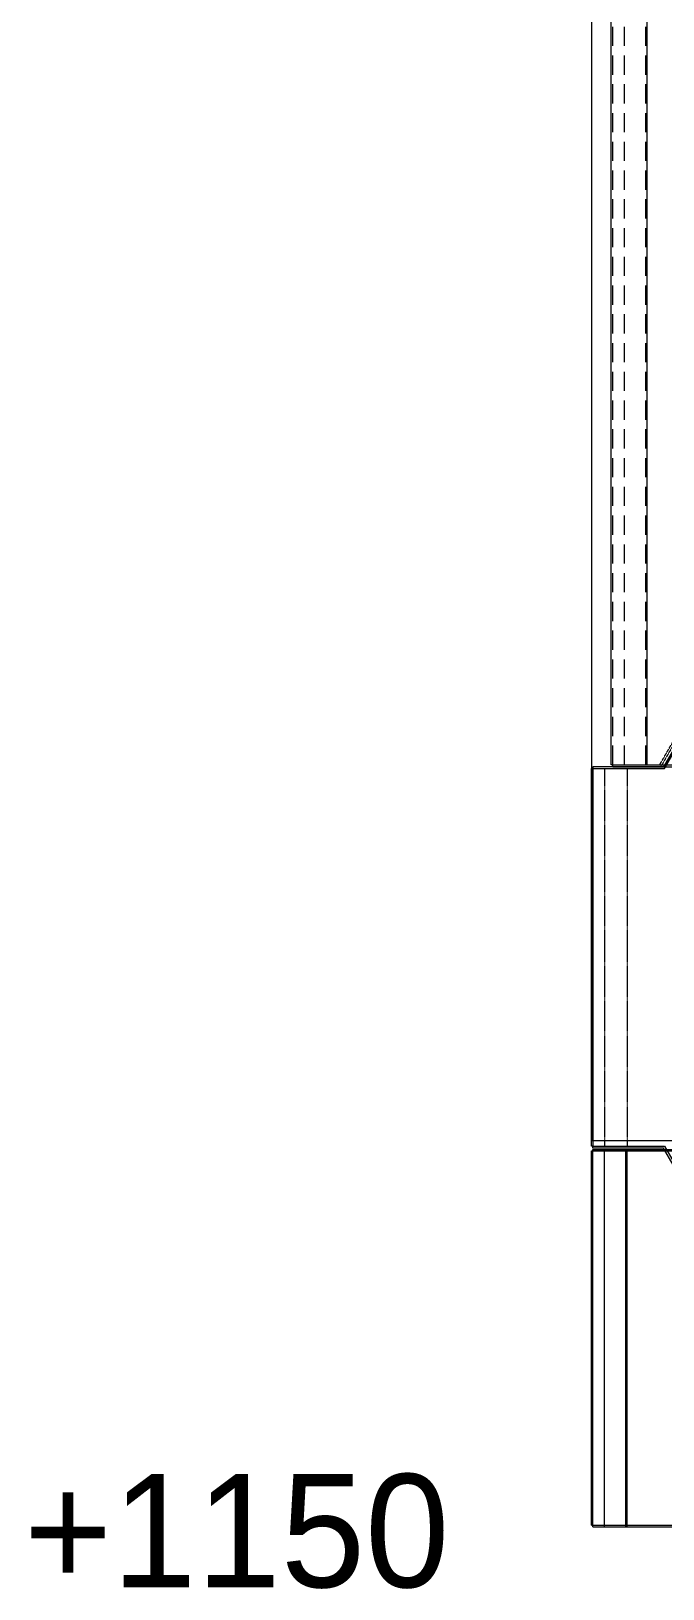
# Model space of a CAD drawing. Extents: x -3873 to 164127, y 7129 to 96529.
# Drawn here: x 41863 to 42699, y 55817 to 57881 of the extents above; entities that cross this region are included whole.
import ezdxf

# ---------------------------------------------------------------- set-up
doc = ezdxf.new("R2010")
doc.units = 0
doc.linetypes.add('DASHED', pattern=[0.2068, 0.1655, -0.0413])
doc.linetypes.add('DASHEDX2', pattern=[38.1, 25.4, -12.7])
doc.layers.add('KROMEKA', color=1, linetype='CONTINUOUS')
doc.layers.add('LAYOUT Kromeka', color=1, linetype='CONTINUOUS', lineweight=5)
doc.layers.add('TRACKLENGTH', color=4, linetype='CONTINUOUS', plot=False)
doc.styles.add('SYSTEMATE', font='ps.ttf')

# ---------------------------------------------------------------- blocks, each defined once
blk = doc.blocks.new('AD25-600 CRATE WASHER')
at = {"layer": 'LAYOUT Kromeka'}
for p, q in [((1309.1, 7142.9), (222, 7142.9)), ((1263.6, 7142.9), (1263.6, 6644.9)), ((1265.6, 7142.9), (1265.6, 6644.9)), ((1293.6, 7142.9), (1293.6, 6644.9)), ((1309.1, 7142.9), (1309.1, 6644.9)), ((1311.1, 7140.9), (220, 7140.9)), ((1311.1, 7140.9), (1311.1, 6644.9)), ((1311.1, 6644.9), (220, 6644.9)), ((1286.1, 6644.9), (1286.1, 6642.9)), ((1290.6, 6644.9), (1290.6, 6642.9)), ((1295.1, 6644.9), (1295.1, 6642.9)), ((1282.7, 6135.8), (251, 6135.8)), ((1282.7, 6133.3), (251, 6133.3)), ((1237.1, 6133.3), (1237.1, 643.8)), ((1282.7, 6133.3), (1284.7, 6133.3)), ((1284.7, 6133.3), (1284.7, 643.8))]:
    blk.add_line(p, q, dxfattribs=at)
at = {"layer": 'LAYOUT Kromeka', "linetype": 'DASHED'}
for p, q in [((1263.6, 6138.3), (1263.6, 6638.8)), ((1293.6, 6138.3), (1293.6, 6638.8))]:
    blk.add_line(p, q, dxfattribs=at)
at = {"layer": 'LAYOUT Kromeka', "linetype": 'DASHEDX2'}
for p, q in [((1239.1, 6133.3), (1239.1, 643.8)), ((1267.1, 6133.3), (1267.1, 643.8)), ((1282.7, 6133.3), (1282.7, 643.8))]:
    blk.add_line(p, q, dxfattribs=at)
at = {"layer": 'LAYOUT Kromeka'}
for points in [[(1181.5, 6660.8), (1181.5, 6663.3), (1202.9, 6663.3), (1215.6, 6641.3), (1309.1, 6641.3), (1309.1, 6638.8), (1214.2, 6638.8), (1201.5, 6660.8)], [(1309.1, 6644.9), (1309.1, 6642.9), (222, 6642.9), (222, 6644.9)], [(1309.1, 6638.8), (1311.1, 6638.8), (1311.1, 6138.3), (1309.1, 6138.3)], [(1181.5, 6116.3), (1181.5, 6113.8), (1202.9, 6113.8), (1215.6, 6135.8), (1309.1, 6135.8), (1309.1, 6138.3), (1214.2, 6138.3), (1201.5, 6116.3)]]:
    blk.add_lwpolyline(points, close=True, dxfattribs=at)
at = {"layer": 'LAYOUT Kromeka', "ltscale": 50}
blk.add_lwpolyline([(1311.1, 6630.9), (222, 6630.9), (222, 630.4), (1311.1, 630.4)], close=True, dxfattribs=at)
at = {"layer": 'LAYOUT Kromeka', "linetype": 'DASHED'}
blk.add_lwpolyline([(1282.7, 6133.3), (1220.6, 6133.3), (1200, 6097.5), (1173.3, 6097.5), (1173.3, 6100), (1198.5, 6100), (1219.2, 6135.8), (1282.7, 6135.8), (1282.7, 6133.3)], dxfattribs=at)
at = {"layer": 'KROMEKA', "color": 7, "insert": (1780.6, 7149.1, 10.4), "char_height": 150, "width": 1713.625, "attachment_point": 5, "rotation": 180, "style": 'SYSTEMATE'}
blk.add_mtext('+1150', dxfattribs=at)

msp = doc.modelspace()

# ---------------------------------------------------------------- block references
at = {"layer": 'TRACKLENGTH', "rotation": 180}
msp.add_blockref('AD25-600 CRATE WASHER', (43915.7, 63042.3), dxfattribs=at)

doc.saveas('drawing.dxf')
